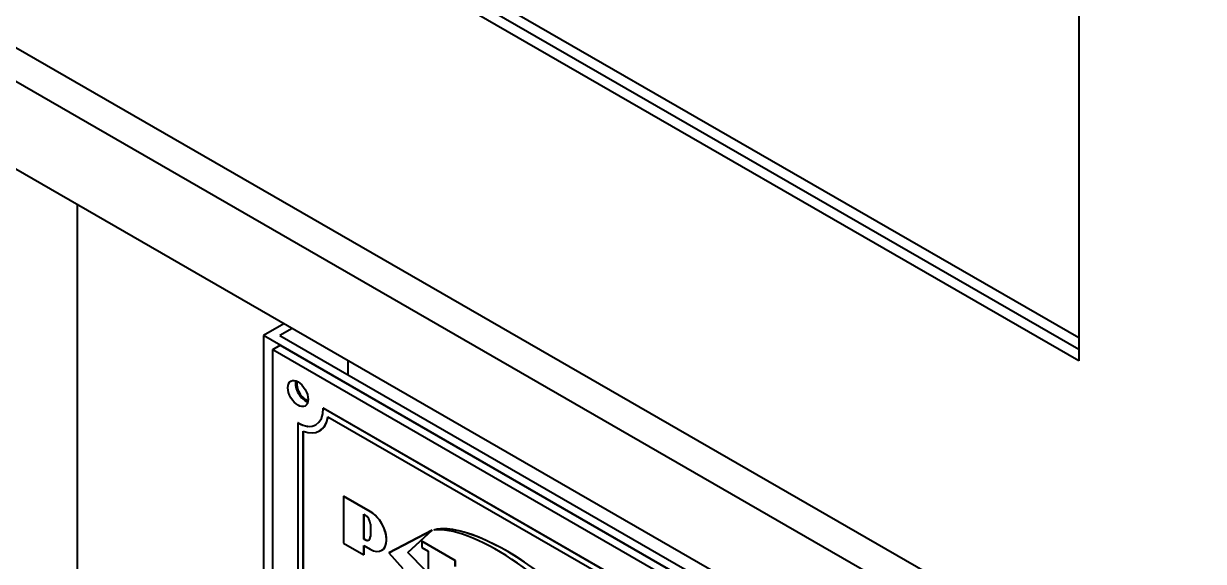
# Model space of a CAD drawing. Header units: millimetres. Extents: x 0 to 3364, y 0 to 2376.
# Drawn here: x 2951 to 3033.3, y 1921.8 to 1959.2 of the extents above; entities that cross this region are included whole.
import ezdxf

# ---------------------------------------------------------------- set-up
doc = ezdxf.new("R2010")
doc.units = ezdxf.units.MM
doc.header["$LTSCALE"] = 4
doc.layers.add('가시적인 것(ISO)', color=3, linetype='Continuous', lineweight=40, true_color=0x00ff00)
doc.layers.add('가시적인 좁은 것(ISO)', color=3, linetype='Continuous', lineweight=35, true_color=0x00ff00)

msp = doc.modelspace()

# ---------------------------------------------------------------- linework, layer by layer
at = {"layer": '가시적인 것(ISO)'}
for p, q in [((2883.0445, 1994.056), (3072.337, 1885.0497)), ((3072.337, 1878.9181), (2883.0445, 1987.9244)), ((2952.8359, 1977.8929), (3024.6073, 1936.5625)), ((2953.7198, 1978.1967), (3024.6073, 1937.3753)), ((3024.6073, 1935.7481), (2952.1288, 1977.4857)), ((2917.4806, 1976.5908), (3041.9314, 1904.9243)), ((3024.6073, 1974.9904), (3024.6073, 1935.7481)), ((2954.7805, 1710.1099), (2954.7805, 1946.6144)), ((2969.1802, 1938.3222), (2967.7559, 1937.5019)), ((2967.7559, 1937.5019), (2967.7559, 1888.4491)), ((3026.6579, 1903.5825), (2967.7559, 1937.5019)), ((2969.7459, 1937.9964), (2968.8872, 1937.5019)), ((2968.8872, 1937.5019), (3026.6579, 1904.2341)), ((2968.3923, 1936.5247), (2968.9226, 1936.8301)), ((2968.3923, 1936.5247), (3024.9608, 1903.949)), ((2968.3923, 1887.4718), (2968.3923, 1936.5247)), ((2968.9226, 1936.8301), (3025.4911, 1904.2544)), ((2973.6249, 1935.7627), (2973.6249, 1934.7737)), ((2971.9278, 1932.4448), (2971.9243, 1932.4428)), ((3021.4217, 1903.9391), (2971.9243, 1932.4428)), ((2971.9278, 1932.4448), (3021.4253, 1903.9411)), ((2972.2482, 1931.8475), (3021.0979, 1903.7168)), ((2970.16, 1931.4189), (2970.1565, 1931.4169)), ((2970.1565, 1931.4169), (2970.1565, 1890.5396)), ((2970.5101, 1890.7104), (2970.5101, 1930.8388)), ((2970.5136, 1930.8375), (2970.5136, 1890.7125)), ((2971.6571, 1930.8631), (2971.6536, 1930.861)), ((2973.342, 1926.3164), (2973.3385, 1926.3143)), ((2973.3385, 1926.3143), (2973.3385, 1923.0351)), ((2975.1955, 1925.245), (2973.3385, 1926.3143)), ((2973.342, 1926.3164), (2975.199, 1925.247)), ((2974.7566, 1923.3247), (2974.7566, 1925.0631)), ((2974.7566, 1925.0631), (2974.8284, 1925.0218)), ((2974.7602, 1925.0611), (2974.7602, 1923.3267)), ((2975.2043, 1924.3707), (2975.2043, 1923.5015)), ((2974.7602, 1923.3267), (2974.7566, 1923.3247)), ((2974.8284, 1923.2834), (2974.7566, 1923.3247)), ((2974.7602, 1923.3267), (2974.8319, 1923.2854)), ((2979.5032, 1923.9417), (2976.4849, 1922.3682)), ((2976.4885, 1922.3702), (2979.5068, 1923.9437)), ((2977.817, 1922.3952), (2979.5032, 1923.9417)), ((2979.5068, 1923.9437), (2977.8205, 1922.3972)), ((2979.5068, 1923.9437), (2979.5032, 1923.9417)), ((2979.6332, 1923.9437), (2979.6297, 1923.9417)), ((2973.3385, 1923.0351), (2974.7566, 1922.2184)), ((2974.7566, 1922.2184), (2974.7566, 1922.8703)), ((2974.7566, 1922.8703), (2975.1955, 1922.6176)), ((2974.7602, 1922.8683), (2974.7602, 1922.2205)), ((2976.0009, 1922.5409), (2975.9973, 1922.5388)), ((2978.8005, 1923.173), (2978.797, 1923.171)), ((2978.797, 1923.171), (2978.797, 1922.7364)), ((2981.1139, 1921.8368), (2978.797, 1923.171)), ((2978.797, 1922.7364), (2979.2344, 1922.4845)), ((2978.8005, 1923.173), (2981.1174, 1921.8388)), ((2979.2344, 1922.4845), (2979.2344, 1919.6398)), ((2974.7602, 1922.2205), (2974.7566, 1922.2184)), ((2976.4885, 1922.3702), (2976.4849, 1922.3682)), ((2976.4849, 1922.3682), (2977.4682, 1921.275)), ((2977.8205, 1922.3972), (2977.817, 1922.3952)), ((2979.023, 1921.1467), (2977.817, 1922.3952)), ((2977.8205, 1922.3972), (2979.0266, 1921.1488)), ((2981.1174, 1921.8388), (2981.1139, 1921.8368)), ((2981.1139, 1921.4022), (2981.1139, 1921.8368)), ((2981.1174, 1921.8388), (2981.1174, 1921.4042))]:
    msp.add_line(p, q, dxfattribs=at)
msp.add_ellipse((2970.16, 1933.4628), major_axis=(-0.499, 0.8666), ratio=0.5780931, dxfattribs=at)
for centre, major_axis, ratio, start_param, end_param in [((2970.6904, 1933.7682), (0.499, -0.8666), 0.5780931, 3.6993769, 5.7254011), ((2970.6904, 1933.7682), (-0.4367, 0.7583), 0.5780931, 0.4988431, 2.6427496), ((2970.1565, 1933.4608), (1.2476, -2.1665), 0.5780931, 5.4997209, 7.0705172), ((2970.1565, 1933.4608), (1.4971, -2.5998), 0.5780931, 5.6671689, 6.9030691), ((2970.16, 1933.4628), (1.4971, -2.5998), 0.5780931, 0, 0.6181998), ((2970.16, 1933.4628), (1.2476, -2.1665), 0.5780931, 5.4997209, 6.2817738), ((2974.8284, 1924.5872), (0.2653, -0.4607), 0.5780931, 0.7873319, 2.3581282), ((2975.1955, 1923.9313), (0.8019, -1.3925), 0.5780931, 5.4997209, 8.6413135), ((2975.199, 1923.9333), (0.8019, -1.3925), 0.5780931, 0, 2.3581282), ((2984.7444, 1919.8828), (-5.5334, 3.7466), 0.327963, 2.1647659, 6.0561202), ((2984.0705, 1920.0656), (5.1164, -3.5026), 0.3375041, 5.4859141, 9.0888644), ((2984.7479, 1919.8848), (-5.5334, 3.7466), 0.327963, 2.9832358, 6.0561202), ((2974.8284, 1923.718), (0.2653, -0.4607), 0.5780931, 5.4997209, 7.0705172), ((2974.8319, 1923.72), (0.2653, -0.4607), 0.5780931, 5.4997209, 6.2765472)]:
    msp.add_ellipse(centre, major_axis=major_axis, ratio=ratio, start_param=start_param, end_param=end_param, dxfattribs=at)
at = {"layer": '가시적인 좁은 것(ISO)'}
for p, q in [((2975.199, 1925.247), (2975.1955, 1925.245)), ((2974.8319, 1923.2854), (2974.8284, 1923.2834))]:
    msp.add_line(p, q, dxfattribs=at)

doc.saveas('drawing.dxf')
